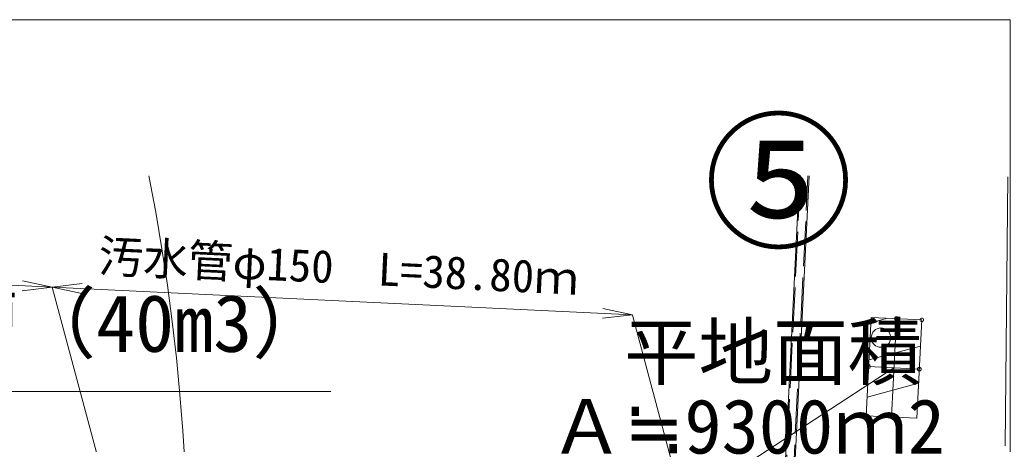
# Model space of a CAD drawing. Units: millimetres on the paper. Extents: x 0 to 420, y -21 to 297.
# Drawn here: x 287.2 to 420, y 240 to 297 of the extents above; entities that cross this region are included whole.
import ezdxf
from ezdxf.enums import TextEntityAlignment as Align

# ---------------------------------------------------------------- set-up
doc = ezdxf.new("R2010")
doc.units = ezdxf.units.MM
doc.header["$PDMODE"] = 32
doc.header["$PDSIZE"] = 0.5
doc.linetypes.add('DASHED', pattern=[7.5, 6, -1.5])
for name, color, linetype, lineweight in [('_0-5_②．汚水', 7, 'Continuous', 9), ('①．雨水', 7, 'Continuous', 9), ('⑦．防火', 3, 'Continuous', 9), ('造成地', 7, 'Continuous', 9)]:
    doc.layers.add(name, color=color, linetype=linetype, lineweight=lineweight)
doc.styles.add('ＭＳ ゴシック', font='')
doc.styles.get('ＭＳ ゴシック').set_extended_font_data('MS Gothic')

msp = doc.modelspace()

# ---------------------------------------------------------------- linework, layer by layer
at = {"layer": '_0-5_②．汚水'}
for p, q in [((291.515, 261.095), (156.709, 267.511)), ((291.515, 261.095), (287.551, 261.952)), ((287.488, 260.62), (291.515, 261.095)), ((295.542, 261.571), (291.515, 261.095)), ((303.284, 217.172), (291.515, 261.095)), ((369.352, 257.391), (291.515, 261.095)), ((291.515, 261.095), (295.479, 260.239)), ((369.352, 257.391), (365.388, 258.247)), ((365.324, 256.916), (369.352, 257.391)), ((380.954, 214.008), (369.348, 257.322))]:
    msp.add_line(p, q, dxfattribs=at)
at = {"layer": '①．雨水'}
for p, q in [((388.928, 219.009), (391.738, 276.025)), ((390.226, 218.945), (393.04, 276.025))]:
    msp.add_line(p, q, dxfattribs=at)
at = {"layer": '①．雨水', "linetype": 'DASHED'}
for p, q in [((391.888, 276.025), (389.077, 219.002)), ((390.076, 218.953), (392.89, 276.025))]:
    msp.add_line(p, q, dxfattribs=at)
at = {"layer": '⑦．防火'}
for p, q in [((401.346, 257.026), (400.695, 243.83)), ((401.311, 256.317), (403.538, 256.918)), ((401.346, 257.026), (408.149, 256.69)), ((407.499, 243.494), (408.149, 256.69)), ((401.064, 251.317), (407.976, 253.183)), ((400.818, 246.318), (407.73, 248.183)), ((400.695, 243.83), (407.499, 243.494))]:
    msp.add_line(p, q, dxfattribs=at)
at = {"layer": '⑦．防火', "color": 7}
for p, q in [((404.747, 256.858), (404.097, 243.662)), ((401.02, 250.428), (407.824, 250.092)), ((247.149, 247.09), (292.408, 247.091)), ((292.408, 247.091), (328.899, 247.092))]:
    msp.add_line(p, q, dxfattribs=at)
at = {"layer": '⑦．防火', "color": 5}
msp.add_line((404.422, 250.26), (169.884, 97.316), dxfattribs=at)
at = {"layer": '⑦．防火'}
msp.add_circle((402.68, 254.311), 1.3, dxfattribs=at)
at = {"layer": '⑦．防火', "color": 5}
msp.add_arc((29.708, 222.223), 280, 307.59419, 11.07823, dxfattribs=at)
at = {"layer": '⑦．防火', "color": 9}
for p in [(404.747, 256.858), (408.149, 256.69), (401.02, 250.428), (407.824, 250.092), (404.097, 243.662)]:
    msp.add_point(p, dxfattribs=at)
at = {"layer": '造成地'}
for p, q in [((0.038, 296.999), (420.01, 296.999)), ((420.01, 296.999), (420.01, -0.013)), ((419.694, 275.928), (419.358, 239.793))]:
    msp.add_line(p, q, dxfattribs=at)

# ---------------------------------------------------------------- texts
at = {"layer": '_0-5_②．汚水', "style": 'ＭＳ ゴシック'}
msp.add_text('汚水管φ150  L=38.80ｍ', height=4.399, rotation=357.275, dxfattribs=at).set_placement((297.594, 261.807), align=Align.BOTTOM_LEFT)
at = {"layer": '⑦．防火', "color": 7, "style": 'ＭＳ ゴシック'}
msp.add_text('防火水槽（40m3）', height=7.698, rotation=0.002, dxfattribs=at).set_placement((244.899, 250.09), align=Align.BOTTOM_LEFT)
at = {"layer": '造成地', "color": 1, "style": 'ＭＳ ゴシック'}
for s, height, p in [('⑤', 14.66, (378.936, 263.489)), ('\u3000平地面積', 7.331, (358.21, 246.542)), ('Ａ≒9300ｍ2', 7.331, (358.211, 236.542))]:
    msp.add_text(s, height=height, rotation=0.002, dxfattribs=at).set_placement(p, align=Align.BOTTOM_LEFT)

doc.saveas('drawing.dxf')
